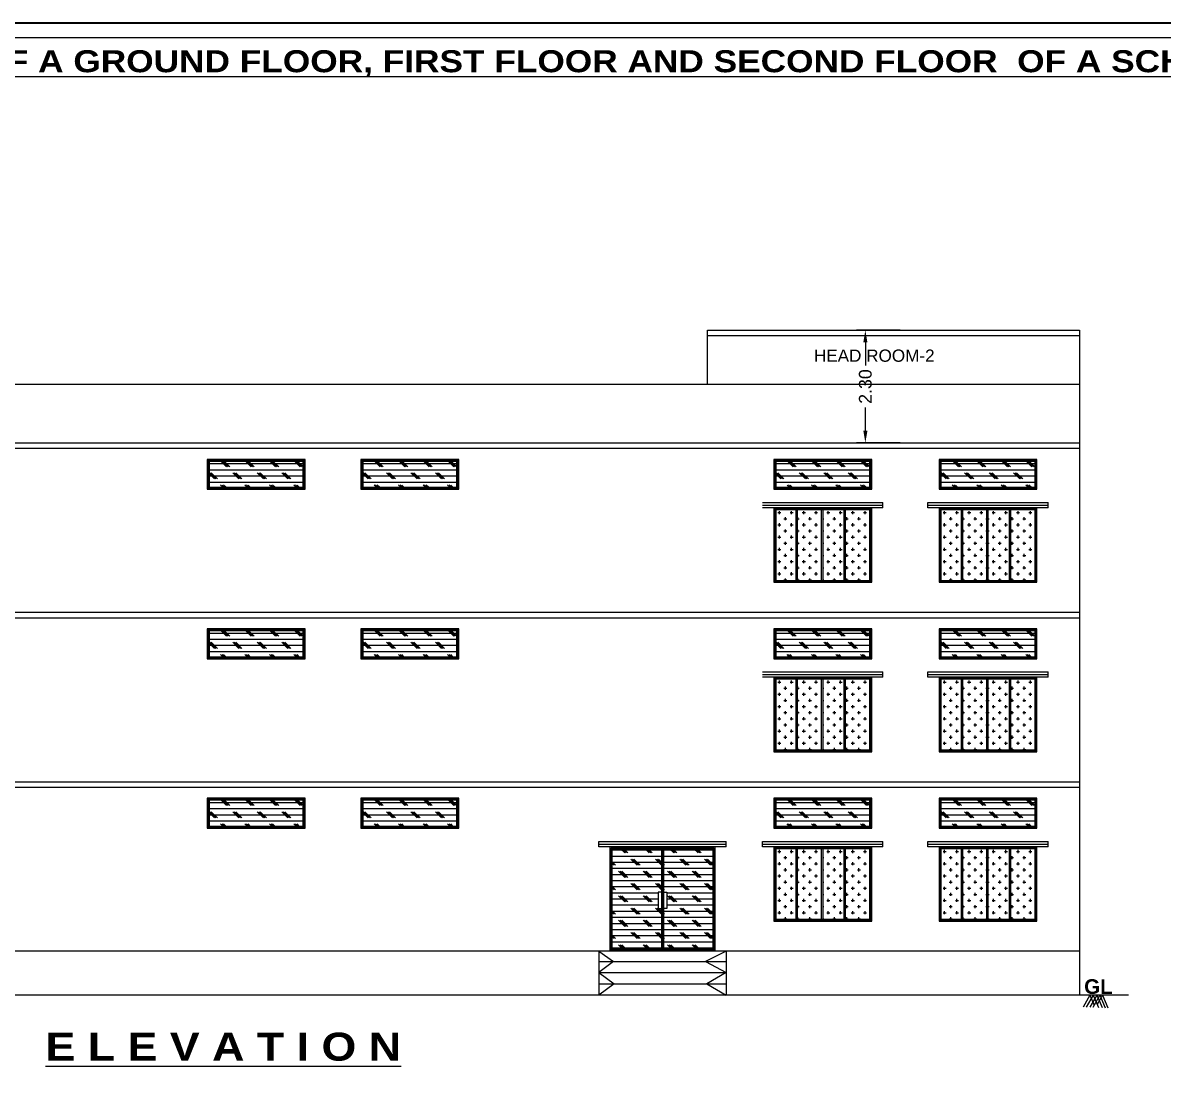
# Model space of a CAD drawing. Header units: metres. Extents: x -278 to 15491, y -352 to 277.
# Drawn here: x 15430.02 to 15453.3, y -285.13 to -263.5 of the extents above; entities that cross this region are included whole.
import ezdxf

# ---------------------------------------------------------------- set-up
doc = ezdxf.new("R2010")
doc.units = ezdxf.units.M
doc.header["$MEASUREMENT"] = 0
doc.layers.add('BLK_1_STAIR_HEADROOM_1', color=55, linetype='Continuous')
doc.styles.add('56', font='')
doc.styles.get("Standard").update_dxf_attribs({"font": 'arial.ttf'})
doc.styles.add('style1', font='arialbd.ttf', dxfattribs={"height": 9})
doc.styles.get('56').set_extended_font_data('Arial Black')
doc.dimstyles.new('Standard$0', dxfattribs={"dimtxt": 0.5, "dimasz": 0.5, "dimexe": 0, "dimexo": 1, "dimgap": 0, "dimtad": 0, "dimdec": 4, "dimzin": 0, "dimdsep": 46, "dimlunit": 4, "dimtxsty": 'Standard', "dimcen": 0.09, "dimadec": 0, "dimazin": 0, "dimtfac": 1, "dimtdec": 4, "dimtofl": 0, "dimtmove": 0, "dimatfit": 3, "dimfxl": 0, "dimtolj": 1, "dimtzin": 0, "dimarcsym": 0})
pattern_1 = [(0, (-87.07157, -31.67165), (0.125, 0.125), [0.0625, -0.1875]), (90, (-87.04032, -31.7029), (-0.125, 0.125), [0.0625, -0.1875])]
pattern_2 = [(0, (-83.69719, -31.67165), (0.125, 0.125), [0.0625, -0.1875]), (90, (-83.66594, -31.7029), (-0.125, 0.125), [0.0625, -0.1875])]
pattern_3 = [(0, (-87.07157, -28.21165), (0.125, 0.125), [0.0625, -0.1875]), (90, (-87.04032, -28.2429), (-0.125, 0.125), [0.0625, -0.1875])]
pattern_4 = [(0, (-83.69719, -28.21165), (0.125, 0.125), [0.0625, -0.1875]), (90, (-83.66594, -28.2429), (-0.125, 0.125), [0.0625, -0.1875])]
pattern_5 = [(0, (-87.07157, -24.75165), (0.125, 0.125), [0.0625, -0.1875]), (90, (-87.04032, -24.7829), (-0.125, 0.125), [0.0625, -0.1875])]
pattern_6 = [(0, (-83.69719, -24.75165), (0.125, 0.125), [0.0625, -0.1875]), (90, (-83.66594, -24.7829), (-0.125, 0.125), [0.0625, -0.1875])]

# ---------------------------------------------------------------- blocks, each defined once
blk = doc.blocks.new('*D356')
at = {"layer": 'BLK_1_STAIR_HEADROOM_1', "color": 0, "lineweight": -2}
for p, q in [((15447.927, -269.777), (15447.036, -269.777)), ((15447.216, -270.027), (15447.216, -270.497)), ((15447.216, -271.827), (15447.216, -271.356)), ((15447.927, -272.077), (15447.036, -272.077))]:
    blk.add_line(p, q, dxfattribs=at)
at = {"layer": 'BLK_1_STAIR_HEADROOM_1', "color": 0, "lineweight": 0}
for points in [[(15447.174, -270.027), (15447.258, -270.027), (15447.216, -269.777)], [(15447.174, -271.827), (15447.258, -271.827), (15447.216, -272.077)]]:
    blk.add_solid(points, dxfattribs=at)
at = {"layer": 'Defpoints', "color": 0, "lineweight": 0}
for p in [(15447.216, -269.777), (15447.99, -269.777), (15447.99, -272.077)]:
    blk.add_point(p, dxfattribs=at)
at = {"layer": 'BLK_1_STAIR_HEADROOM_1', "color": 0, "insert": (15447.216, -270.927), "char_height": 0.26, "attachment_point": 5, "rotation": 90}
blk.add_mtext('\\A1;2.30', dxfattribs=at)

msp = doc.modelspace()

# ---------------------------------------------------------------- hatches: boundary and pattern name
at = {"lineweight": 0, "ltscale": 10}
h = msp.add_hatch(dxfattribs=at)
h.set_pattern_fill('CORK', color=1)
h.set_pattern_definition([(0, (-98.63548, -24.75165), (0, 0.125), []), (135, (-98.573, -24.81415), (-0.2499999996, -0.2499999996), [0.176776696, -0.176776696]), (135, (-98.54173, -24.81415), (-0.2499999996, -0.2499999996), [0.176776696, -0.176776696]), (135, (-98.5105, -24.81415), (-0.2499999996, -0.2499999996), [0.176776696, -0.176776696])])
h.paths.add_polyline_path([(15435.741, -272.455), (15433.821, -272.455), (15433.821, -272.985), (15435.741, -272.985)])
h = msp.add_hatch(dxfattribs=at)
h.set_pattern_fill('CORK', color=1)
h.set_pattern_definition([(0, (-95.4993, -24.75165), (0, 0.125), []), (135, (-95.4368, -24.81415), (-0.2499999996, -0.2499999996), [0.176776696, -0.176776696]), (135, (-95.40555, -24.81415), (-0.2499999996, -0.2499999996), [0.176776696, -0.176776696]), (135, (-95.3743, -24.81415), (-0.2499999996, -0.2499999996), [0.176776696, -0.176776696])])
h.paths.add_polyline_path([(15438.877, -272.455), (15436.957, -272.455), (15436.957, -272.985), (15438.877, -272.985)])
h = msp.add_hatch(dxfattribs=at)
h.set_pattern_fill('CORK', color=1)
h.set_pattern_definition([(0, (-87.07157, -24.75165), (0, 0.125), []), (135, (-87.00907, -24.81415), (-0.2499999996, -0.2499999996), [0.176776696, -0.176776696]), (135, (-86.97782, -24.81415), (-0.2499999996, -0.2499999996), [0.176776696, -0.176776696]), (135, (-86.94657, -24.81415), (-0.2499999996, -0.2499999996), [0.176776696, -0.176776696])])
h.paths.add_polyline_path([(15447.305, -272.455), (15445.385, -272.455), (15445.385, -272.985), (15447.305, -272.985)])
h = msp.add_hatch(dxfattribs=at)
h.set_pattern_fill('CORK', color=1)
h.set_pattern_definition([(0, (-83.69719, -24.75165), (0, 0.125), []), (135, (-83.6347, -24.81415), (-0.2499999996, -0.2499999996), [0.176776696, -0.176776696]), (135, (-83.60344, -24.81415), (-0.2499999996, -0.2499999996), [0.176776696, -0.176776696]), (135, (-83.5722, -24.81415), (-0.2499999996, -0.2499999996), [0.176776696, -0.176776696])])
h.paths.add_polyline_path([(15450.679, -272.455), (15448.759, -272.455), (15448.759, -272.985), (15450.679, -272.985)])
h = msp.add_hatch(dxfattribs=at)
h.set_pattern_fill('CROSS', color=1, scale=0.5)
h.set_pattern_definition(pattern_5)
h.paths.add_polyline_path([(15445.794, -273.445), (15445.385, -273.445), (15445.385, -274.885), (15445.794, -274.885)])
h.paths.add_polyline_path([(15446.315, -273.445), (15445.824, -273.445), (15445.824, -274.885), (15446.315, -274.885)])
h.paths.add_polyline_path([(15446.774, -273.445), (15446.345, -273.445), (15446.345, -274.885), (15446.774, -274.885)])
h = msp.add_hatch(dxfattribs=at)
h.set_pattern_fill('CROSS', color=1, scale=0.5)
h.set_pattern_definition(pattern_5)
h.paths.add_polyline_path([(15447.305, -273.445), (15446.804, -273.445), (15446.804, -274.885), (15447.305, -274.885)])
h = msp.add_hatch(dxfattribs=at)
h.set_pattern_fill('CROSS', color=1, scale=0.5)
h.set_pattern_definition(pattern_6)
h.paths.add_polyline_path([(15449.169, -273.445), (15448.759, -273.445), (15448.759, -274.885), (15449.169, -274.885)])
h.paths.add_polyline_path([(15449.689, -273.445), (15449.199, -273.445), (15449.199, -274.885), (15449.689, -274.885)])
h.paths.add_polyline_path([(15450.149, -273.445), (15449.719, -273.445), (15449.719, -274.885), (15450.149, -274.885)])
h = msp.add_hatch(dxfattribs=at)
h.set_pattern_fill('CROSS', color=1, scale=0.5)
h.set_pattern_definition(pattern_6)
h.paths.add_polyline_path([(15450.679, -273.445), (15450.179, -273.445), (15450.179, -274.885), (15450.679, -274.885)])
h = msp.add_hatch(dxfattribs=at)
h.set_pattern_fill('CORK', color=1)
h.set_pattern_definition([(0, (-98.63548, -28.21165), (0, 0.125), []), (135, (-98.573, -28.27415), (-0.2499999996, -0.2499999996), [0.176776696, -0.176776696]), (135, (-98.54173, -28.27415), (-0.2499999996, -0.2499999996), [0.176776696, -0.176776696]), (135, (-98.5105, -28.27415), (-0.2499999996, -0.2499999996), [0.176776696, -0.176776696])])
h.paths.add_polyline_path([(15435.741, -275.915), (15433.821, -275.915), (15433.821, -276.445), (15435.741, -276.445)])
h = msp.add_hatch(dxfattribs=at)
h.set_pattern_fill('CORK', color=1)
h.set_pattern_definition([(0, (-95.4993, -28.21165), (0, 0.125), []), (135, (-95.4368, -28.27415), (-0.2499999996, -0.2499999996), [0.176776696, -0.176776696]), (135, (-95.40555, -28.27415), (-0.2499999996, -0.2499999996), [0.176776696, -0.176776696]), (135, (-95.3743, -28.27415), (-0.2499999996, -0.2499999996), [0.176776696, -0.176776696])])
h.paths.add_polyline_path([(15438.877, -275.915), (15436.957, -275.915), (15436.957, -276.445), (15438.877, -276.445)])
h = msp.add_hatch(dxfattribs=at)
h.set_pattern_fill('CORK', color=1)
h.set_pattern_definition([(0, (-87.07157, -28.21165), (0, 0.125), []), (135, (-87.00907, -28.27415), (-0.2499999996, -0.2499999996), [0.176776696, -0.176776696]), (135, (-86.97782, -28.27415), (-0.2499999996, -0.2499999996), [0.176776696, -0.176776696]), (135, (-86.94657, -28.27415), (-0.2499999996, -0.2499999996), [0.176776696, -0.176776696])])
h.paths.add_polyline_path([(15447.305, -275.915), (15445.385, -275.915), (15445.385, -276.445), (15447.305, -276.445)])
h = msp.add_hatch(dxfattribs=at)
h.set_pattern_fill('CORK', color=1)
h.set_pattern_definition([(0, (-83.69719, -28.21165), (0, 0.125), []), (135, (-83.6347, -28.27415), (-0.2499999996, -0.2499999996), [0.176776696, -0.176776696]), (135, (-83.60344, -28.27415), (-0.2499999996, -0.2499999996), [0.176776696, -0.176776696]), (135, (-83.5722, -28.27415), (-0.2499999996, -0.2499999996), [0.176776696, -0.176776696])])
h.paths.add_polyline_path([(15450.679, -275.915), (15448.759, -275.915), (15448.759, -276.445), (15450.679, -276.445)])
h = msp.add_hatch(dxfattribs=at)
h.set_pattern_fill('CROSS', color=1, scale=0.5)
h.set_pattern_definition(pattern_3)
h.paths.add_polyline_path([(15445.794, -276.905), (15445.385, -276.905), (15445.385, -278.345), (15445.794, -278.345)])
h.paths.add_polyline_path([(15446.315, -276.905), (15445.824, -276.905), (15445.824, -278.345), (15446.315, -278.345)])
h.paths.add_polyline_path([(15446.774, -276.905), (15446.345, -276.905), (15446.345, -278.345), (15446.774, -278.345)])
h = msp.add_hatch(dxfattribs=at)
h.set_pattern_fill('CROSS', color=1, scale=0.5)
h.set_pattern_definition(pattern_3)
h.paths.add_polyline_path([(15447.305, -276.905), (15446.804, -276.905), (15446.804, -278.345), (15447.305, -278.345)])
h = msp.add_hatch(dxfattribs=at)
h.set_pattern_fill('CROSS', color=1, scale=0.5)
h.set_pattern_definition(pattern_4)
h.paths.add_polyline_path([(15449.169, -276.905), (15448.759, -276.905), (15448.759, -278.345), (15449.169, -278.345)])
h.paths.add_polyline_path([(15449.689, -276.905), (15449.199, -276.905), (15449.199, -278.345), (15449.689, -278.345)])
h.paths.add_polyline_path([(15450.149, -276.905), (15449.719, -276.905), (15449.719, -278.345), (15450.149, -278.345)])
h = msp.add_hatch(dxfattribs=at)
h.set_pattern_fill('CROSS', color=1, scale=0.5)
h.set_pattern_definition(pattern_4)
h.paths.add_polyline_path([(15450.679, -276.905), (15450.179, -276.905), (15450.179, -278.345), (15450.679, -278.345)])
h = msp.add_hatch(dxfattribs=at)
h.set_pattern_fill('CORK', color=1)
h.set_pattern_definition([(0, (-98.63548, -31.67165), (0, 0.125), []), (135, (-98.573, -31.73415), (-0.2499999996, -0.2499999996), [0.176776696, -0.176776696]), (135, (-98.54173, -31.73415), (-0.2499999996, -0.2499999996), [0.176776696, -0.176776696]), (135, (-98.5105, -31.73415), (-0.2499999996, -0.2499999996), [0.176776696, -0.176776696])])
h.paths.add_polyline_path([(15435.741, -279.375), (15433.821, -279.375), (15433.821, -279.905), (15435.741, -279.905)])
h = msp.add_hatch(dxfattribs=at)
h.set_pattern_fill('CORK', color=1)
h.set_pattern_definition([(0, (-95.4993, -31.67165), (0, 0.125), []), (135, (-95.4368, -31.73415), (-0.2499999996, -0.2499999996), [0.176776696, -0.176776696]), (135, (-95.40555, -31.73415), (-0.2499999996, -0.2499999996), [0.176776696, -0.176776696]), (135, (-95.3743, -31.73415), (-0.2499999996, -0.2499999996), [0.176776696, -0.176776696])])
h.paths.add_polyline_path([(15438.877, -279.375), (15436.957, -279.375), (15436.957, -279.905), (15438.877, -279.905)])
h = msp.add_hatch(dxfattribs=at)
h.set_pattern_fill('CORK', color=1)
h.set_pattern_definition([(0, (-87.07157, -31.67165), (0, 0.125), []), (135, (-87.00907, -31.73415), (-0.2499999996, -0.2499999996), [0.176776696, -0.176776696]), (135, (-86.97782, -31.73415), (-0.2499999996, -0.2499999996), [0.176776696, -0.176776696]), (135, (-86.94657, -31.73415), (-0.2499999996, -0.2499999996), [0.176776696, -0.176776696])])
h.paths.add_polyline_path([(15447.305, -279.375), (15445.385, -279.375), (15445.385, -279.905), (15447.305, -279.905)])
h = msp.add_hatch(dxfattribs=at)
h.set_pattern_fill('CORK', color=1)
h.set_pattern_definition([(0, (-83.69719, -31.67165), (0, 0.125), []), (135, (-83.6347, -31.73415), (-0.2499999996, -0.2499999996), [0.176776696, -0.176776696]), (135, (-83.60344, -31.73415), (-0.2499999996, -0.2499999996), [0.176776696, -0.176776696]), (135, (-83.5722, -31.73415), (-0.2499999996, -0.2499999996), [0.176776696, -0.176776696])])
h.paths.add_polyline_path([(15450.679, -279.375), (15448.759, -279.375), (15448.759, -279.905), (15450.679, -279.905)])
h = msp.add_hatch(dxfattribs=at)
h.set_pattern_fill('CORK', color=1)
h.set_pattern_definition([(0, (163.99169, -46.13938), (0, 0.125), []), (135, (164.0542, -46.20188), (-0.2499999996, -0.2499999996), [0.176776696, -0.176776696]), (135, (164.08544, -46.20188), (-0.2499999996, -0.2499999996), [0.176776696, -0.176776696]), (135, (164.1167, -46.20188), (-0.2499999996, -0.2499999996), [0.176776696, -0.176776696])])
h.paths.add_polyline_path([(15443.054, -280.365), (15442.047, -280.365), (15442.047, -282.415), (15443.054, -282.415), (15443.054, -281.587), (15442.986, -281.587), (15442.986, -281.254), (15443.054, -281.254)])
h.paths.add_polyline_path([(15444.101, -280.365), (15443.094, -280.365), (15443.094, -281.254), (15443.162, -281.254), (15443.162, -281.587), (15443.094, -281.587), (15443.094, -282.415), (15444.101, -282.415)])
h = msp.add_hatch(dxfattribs=at)
h.set_pattern_fill('CROSS', color=1, scale=0.5)
h.set_pattern_definition(pattern_1)
h.paths.add_polyline_path([(15445.794, -280.365), (15445.385, -280.365), (15445.385, -281.805), (15445.794, -281.805)])
h.paths.add_polyline_path([(15446.315, -280.365), (15445.824, -280.365), (15445.824, -281.805), (15446.315, -281.805)])
h.paths.add_polyline_path([(15446.774, -280.365), (15446.345, -280.365), (15446.345, -281.805), (15446.774, -281.805)])
h = msp.add_hatch(dxfattribs=at)
h.set_pattern_fill('CROSS', color=1, scale=0.5)
h.set_pattern_definition(pattern_1)
h.paths.add_polyline_path([(15447.305, -280.365), (15446.804, -280.365), (15446.804, -281.805), (15447.305, -281.805)])
h = msp.add_hatch(dxfattribs=at)
h.set_pattern_fill('CROSS', color=1, scale=0.5)
h.set_pattern_definition(pattern_2)
h.paths.add_polyline_path([(15449.169, -280.365), (15448.759, -280.365), (15448.759, -281.805), (15449.169, -281.805)])
h.paths.add_polyline_path([(15449.689, -280.365), (15449.199, -280.365), (15449.199, -281.805), (15449.689, -281.805)])
h.paths.add_polyline_path([(15450.149, -280.365), (15449.719, -280.365), (15449.719, -281.805), (15450.149, -281.805)])
h = msp.add_hatch(dxfattribs=at)
h.set_pattern_fill('CROSS', color=1, scale=0.5)
h.set_pattern_definition(pattern_2)
h.paths.add_polyline_path([(15450.679, -280.365), (15450.179, -280.365), (15450.179, -281.805), (15450.679, -281.805)])

# ---------------------------------------------------------------- linework, layer by layer
for p, q in [((15443.995, -270.877), (15443.995, -269.777)), ((15443.995, -269.777), (15451.585, -269.777)), ((15451.585, -269.777), (15451.585, -283.355)), ((15443.995, -269.887), (15451.585, -269.887)), ((15410.882, -270.877), (15451.585, -270.877)), ((15410.882, -272.077), (15451.585, -272.077)), ((15410.882, -272.187), (15451.585, -272.187)), ((15445.115, -273.295), (15447.575, -273.295)), ((15445.115, -273.35), (15447.575, -273.35)), ((15447.575, -273.405), (15445.115, -273.405)), ((15445.794, -273.445), (15445.794, -274.885)), ((15445.824, -273.445), (15445.824, -274.885)), ((15446.315, -273.445), (15446.315, -274.885)), ((15446.345, -273.445), (15446.345, -274.885)), ((15446.774, -273.445), (15446.774, -274.885)), ((15446.804, -273.445), (15446.804, -274.885)), ((15447.575, -273.405), (15447.575, -273.295)), ((15448.489, -273.405), (15448.489, -273.295)), ((15448.489, -273.295), (15450.949, -273.295)), ((15448.489, -273.35), (15450.949, -273.35)), ((15450.949, -273.405), (15448.489, -273.405)), ((15449.169, -273.445), (15449.169, -274.885)), ((15449.199, -273.445), (15449.199, -274.885)), ((15449.689, -273.445), (15449.689, -274.885)), ((15449.719, -273.445), (15449.719, -274.885)), ((15450.149, -273.445), (15450.149, -274.885)), ((15450.179, -273.445), (15450.179, -274.885)), ((15450.949, -273.405), (15450.949, -273.295)), ((15410.882, -275.537), (15451.585, -275.537)), ((15410.882, -275.647), (15451.585, -275.647)), ((15445.115, -276.755), (15447.575, -276.755)), ((15447.575, -276.865), (15447.575, -276.755)), ((15448.489, -276.865), (15448.489, -276.755)), ((15448.489, -276.755), (15450.949, -276.755)), ((15450.949, -276.865), (15450.949, -276.755)), ((15445.115, -276.81), (15447.575, -276.81)), ((15447.575, -276.865), (15445.115, -276.865)), ((15445.794, -276.905), (15445.794, -278.345)), ((15445.824, -276.905), (15445.824, -278.345)), ((15446.315, -276.905), (15446.315, -278.345)), ((15446.345, -276.905), (15446.345, -278.345)), ((15446.774, -276.905), (15446.774, -278.345)), ((15446.804, -276.905), (15446.804, -278.345)), ((15448.489, -276.81), (15450.949, -276.81)), ((15450.949, -276.865), (15448.489, -276.865)), ((15449.169, -276.905), (15449.169, -278.345)), ((15449.199, -276.905), (15449.199, -278.345)), ((15449.689, -276.905), (15449.689, -278.345)), ((15449.719, -276.905), (15449.719, -278.345)), ((15450.149, -276.905), (15450.149, -278.345)), ((15450.179, -276.905), (15450.179, -278.345)), ((15410.882, -278.997), (15451.585, -278.997)), ((15410.882, -279.107), (15451.585, -279.107)), ((15441.777, -280.325), (15441.777, -280.215)), ((15441.777, -280.215), (15444.371, -280.215)), ((15444.371, -280.325), (15444.371, -280.215)), ((15445.115, -280.325), (15445.115, -280.215)), ((15445.115, -280.215), (15447.575, -280.215)), ((15447.575, -280.325), (15447.575, -280.215)), ((15448.489, -280.325), (15448.489, -280.215)), ((15448.489, -280.215), (15450.949, -280.215)), ((15450.949, -280.325), (15450.949, -280.215)), ((15441.777, -280.27), (15444.371, -280.27)), ((15444.371, -280.325), (15441.777, -280.325)), ((15443.054, -280.365), (15443.054, -282.455)), ((15443.074, -280.365), (15443.074, -282.455)), ((15443.094, -280.365), (15443.094, -282.455)), ((15445.115, -280.27), (15447.575, -280.27)), ((15447.575, -280.325), (15445.115, -280.325)), ((15445.794, -280.365), (15445.794, -281.805)), ((15445.824, -280.365), (15445.824, -281.805)), ((15446.315, -280.365), (15446.315, -281.805)), ((15446.345, -280.365), (15446.345, -281.805)), ((15446.774, -280.365), (15446.774, -281.805)), ((15446.804, -280.365), (15446.804, -281.805)), ((15448.489, -280.27), (15450.949, -280.27)), ((15450.949, -280.325), (15448.489, -280.325)), ((15449.169, -280.365), (15449.169, -281.805)), ((15449.199, -280.365), (15449.199, -281.805)), ((15449.689, -280.365), (15449.689, -281.805)), ((15449.719, -280.365), (15449.719, -281.805)), ((15450.149, -280.365), (15450.149, -281.805)), ((15450.179, -280.365), (15450.179, -281.805)), ((15451.585, -282.455), (15408.742, -282.455)), ((15441.777, -282.455), (15441.777, -283.355)), ((15444.371, -282.455), (15444.371, -283.355)), ((15441.777, -282.665), (15444.371, -282.665)), ((15441.777, -282.895), (15444.371, -282.895)), ((15441.777, -283.125), (15444.371, -283.125)), ((15452.587, -283.355), (15407.468, -283.355))]:
    msp.add_line(p, q, dxfattribs=at)
at = {"lineweight": -2}
for p, q in [((15451.801, -283.355), (15451.659, -283.6)), ((15451.869, -283.355), (15451.726, -283.602)), ((15451.939, -283.355), (15451.795, -283.604)), ((15451.801, -283.355), (15451.888, -283.557)), ((15452.005, -283.355), (15451.86, -283.605)), ((15451.869, -283.355), (15451.977, -283.608)), ((15451.939, -283.355), (15452.048, -283.61)), ((15452.058, -283.355), (15451.949, -283.543)), ((15452.005, -283.355), (15452.114, -283.612)), ((15452.058, -283.355), (15452.168, -283.613))]:
    msp.add_line(p, q, dxfattribs=at)
at = {"lineweight": 35, "ltscale": 10}
msp.add_lwpolyline([(15407.131, -263.499), (15491.296, -263.499), (15491.296, -318.212), (15407.131, -318.212)], close=True, dxfattribs=at)
at = {"lineweight": 0, "ltscale": 10}
for points in [[(15407.431, -263.799), (15490.996, -263.799), (15490.996, -317.912), (15407.431, -317.912)], [(15433.781, -273.025), (15435.781, -273.025), (15435.781, -272.415), (15433.781, -272.415)], [(15433.801, -273.005), (15435.761, -273.005), (15435.761, -272.435), (15433.801, -272.435)], [(15433.821, -272.985), (15435.741, -272.985), (15435.741, -272.455), (15433.821, -272.455)], [(15436.917, -273.025), (15438.917, -273.025), (15438.917, -272.415), (15436.917, -272.415)], [(15436.937, -273.005), (15438.897, -273.005), (15438.897, -272.435), (15436.937, -272.435)], [(15436.957, -272.985), (15438.877, -272.985), (15438.877, -272.455), (15436.957, -272.455)], [(15445.345, -273.025), (15447.345, -273.025), (15447.345, -272.415), (15445.345, -272.415)], [(15445.365, -273.005), (15447.325, -273.005), (15447.325, -272.435), (15445.365, -272.435)], [(15445.385, -272.985), (15447.305, -272.985), (15447.305, -272.455), (15445.385, -272.455)], [(15448.719, -273.025), (15450.719, -273.025), (15450.719, -272.415), (15448.719, -272.415)], [(15448.739, -273.005), (15450.699, -273.005), (15450.699, -272.435), (15448.739, -272.435)], [(15448.759, -272.985), (15450.679, -272.985), (15450.679, -272.455), (15448.759, -272.455)], [(15445.365, -274.905), (15447.325, -274.905), (15447.325, -273.425), (15445.365, -273.425)], [(15445.385, -274.885), (15447.305, -274.885), (15447.305, -273.445), (15445.385, -273.445)], [(15448.739, -274.905), (15450.699, -274.905), (15450.699, -273.425), (15448.739, -273.425)], [(15448.759, -274.885), (15450.679, -274.885), (15450.679, -273.445), (15448.759, -273.445)], [(15433.781, -276.485), (15435.781, -276.485), (15435.781, -275.875), (15433.781, -275.875)], [(15433.801, -276.465), (15435.761, -276.465), (15435.761, -275.895), (15433.801, -275.895)], [(15433.821, -276.445), (15435.741, -276.445), (15435.741, -275.915), (15433.821, -275.915)], [(15436.917, -276.485), (15438.917, -276.485), (15438.917, -275.875), (15436.917, -275.875)], [(15436.937, -276.465), (15438.897, -276.465), (15438.897, -275.895), (15436.937, -275.895)], [(15436.957, -276.445), (15438.877, -276.445), (15438.877, -275.915), (15436.957, -275.915)], [(15445.345, -276.485), (15447.345, -276.485), (15447.345, -275.875), (15445.345, -275.875)], [(15445.365, -276.465), (15447.325, -276.465), (15447.325, -275.895), (15445.365, -275.895)], [(15445.385, -276.445), (15447.305, -276.445), (15447.305, -275.915), (15445.385, -275.915)], [(15448.719, -276.485), (15450.719, -276.485), (15450.719, -275.875), (15448.719, -275.875)], [(15448.739, -276.465), (15450.699, -276.465), (15450.699, -275.895), (15448.739, -275.895)], [(15448.759, -276.445), (15450.679, -276.445), (15450.679, -275.915), (15448.759, -275.915)], [(15445.365, -278.365), (15447.325, -278.365), (15447.325, -276.885), (15445.365, -276.885)], [(15445.385, -278.345), (15447.305, -278.345), (15447.305, -276.905), (15445.385, -276.905)], [(15448.739, -278.365), (15450.699, -278.365), (15450.699, -276.885), (15448.739, -276.885)], [(15448.759, -278.345), (15450.679, -278.345), (15450.679, -276.905), (15448.759, -276.905)], [(15433.781, -279.945), (15435.781, -279.945), (15435.781, -279.335), (15433.781, -279.335)], [(15436.917, -279.945), (15438.917, -279.945), (15438.917, -279.335), (15436.917, -279.335)], [(15445.345, -279.945), (15447.345, -279.945), (15447.345, -279.335), (15445.345, -279.335)], [(15448.719, -279.945), (15450.719, -279.945), (15450.719, -279.335), (15448.719, -279.335)], [(15433.801, -279.925), (15435.761, -279.925), (15435.761, -279.355), (15433.801, -279.355)], [(15433.821, -279.905), (15435.741, -279.905), (15435.741, -279.375), (15433.821, -279.375)], [(15436.937, -279.925), (15438.897, -279.925), (15438.897, -279.355), (15436.937, -279.355)], [(15436.957, -279.905), (15438.877, -279.905), (15438.877, -279.375), (15436.957, -279.375)], [(15445.365, -279.925), (15447.325, -279.925), (15447.325, -279.355), (15445.365, -279.355)], [(15445.385, -279.905), (15447.305, -279.905), (15447.305, -279.375), (15445.385, -279.375)], [(15448.739, -279.925), (15450.699, -279.925), (15450.699, -279.355), (15448.739, -279.355)], [(15448.759, -279.905), (15450.679, -279.905), (15450.679, -279.375), (15448.759, -279.375)], [(15442.027, -280.345), (15444.121, -280.345), (15444.121, -282.435), (15442.027, -282.435)], [(15442.047, -280.365), (15444.101, -280.365), (15444.101, -282.415), (15442.047, -282.415)], [(15445.365, -281.825), (15447.325, -281.825), (15447.325, -280.345), (15445.365, -280.345)], [(15445.385, -281.805), (15447.305, -281.805), (15447.305, -280.365), (15445.385, -280.365)], [(15448.739, -281.825), (15450.699, -281.825), (15450.699, -280.345), (15448.739, -280.345)], [(15448.759, -281.805), (15450.679, -281.805), (15450.679, -280.365), (15448.759, -280.365)]]:
    msp.add_lwpolyline(points, close=True, dxfattribs=at)
for points in [[(15445.345, -273.405), (15445.345, -274.925), (15447.345, -274.925), (15447.345, -273.405)], [(15448.719, -273.405), (15448.719, -274.925), (15450.719, -274.925), (15450.719, -273.405)], [(15445.345, -276.865), (15445.345, -278.385), (15447.345, -278.385), (15447.345, -276.865)], [(15448.719, -276.865), (15448.719, -278.385), (15450.719, -278.385), (15450.719, -276.865)], [(15442.007, -282.455), (15442.007, -280.325)], [(15444.141, -280.325), (15444.141, -282.455)], [(15445.345, -280.325), (15445.345, -281.845), (15447.345, -281.845), (15447.345, -280.325)], [(15448.719, -280.325), (15448.719, -281.845), (15450.719, -281.845), (15450.719, -280.325)], [(15443.054, -281.254), (15442.986, -281.254), (15442.986, -281.587), (15443.054, -281.587)], [(15443.094, -281.254), (15443.162, -281.254), (15443.162, -281.587), (15443.094, -281.587)], [(15441.777, -282.455), (15442.073, -282.665), (15441.777, -282.895), (15442.087, -283.125), (15441.777, -283.355)], [(15444.371, -282.455), (15443.955, -282.665), (15444.371, -282.895), (15443.982, -283.125), (15444.371, -283.355)]]:
    msp.add_lwpolyline(points, dxfattribs=at)

# ---------------------------------------------------------------- texts
at = {"style": '56'}
for s, height, p in [('%%U PLAN SHOWING THE PROPOSED CONSTRUCTION OF A GROUND FLOOR, FIRST FLOOR AND SECOND FLOOR  OF A SCHOOL BUILDING ', 0.45, (15411.142, -264.509)), ('%%UE L E V A T I O N', 0.57143, (15430.479, -284.693))]:
    msp.add_text(s, height=height, dxfattribs=at).set_placement(p)
at = {"lineweight": 0}
msp.add_text('HEAD ROOM-2', height=0.25, dxfattribs=at).set_placement((15446.165, -270.421))
at = {"insert": (15451.973, -283.182), "char_height": 0.3, "width": 15.35061, "attachment_point": 5, "style": 'style1'}
msp.add_mtext('\\A1;GL', dxfattribs=at)

# ---------------------------------------------------------------- dimensions: what is measured, and where the dimension line sits
at = {"layer": 'BLK_1_STAIR_HEADROOM_1', "color": 1}
dim = msp.add_linear_dim(base=(15447.216, -269.777), p1=(15447.99, -272.077), p2=(15447.99, -269.777), angle=90, dimstyle='Standard$0', override={"dimtxt": 0.26, "dimasz": 0.25, "dimexe": 0.18, "dimexo": 0.0625, "dimgap": 0.09, "dimdec": 2, "dimlunit": 2, "dimtdec": 2, "dimfxl": 0, "dimfxlon": 0}, dxfattribs=at)
dim.commit()
dim.dimension.update_dxf_attribs({"geometry": '*D356', "text_midpoint": (15447.216, -270.927)})

doc.saveas('drawing.dxf')
